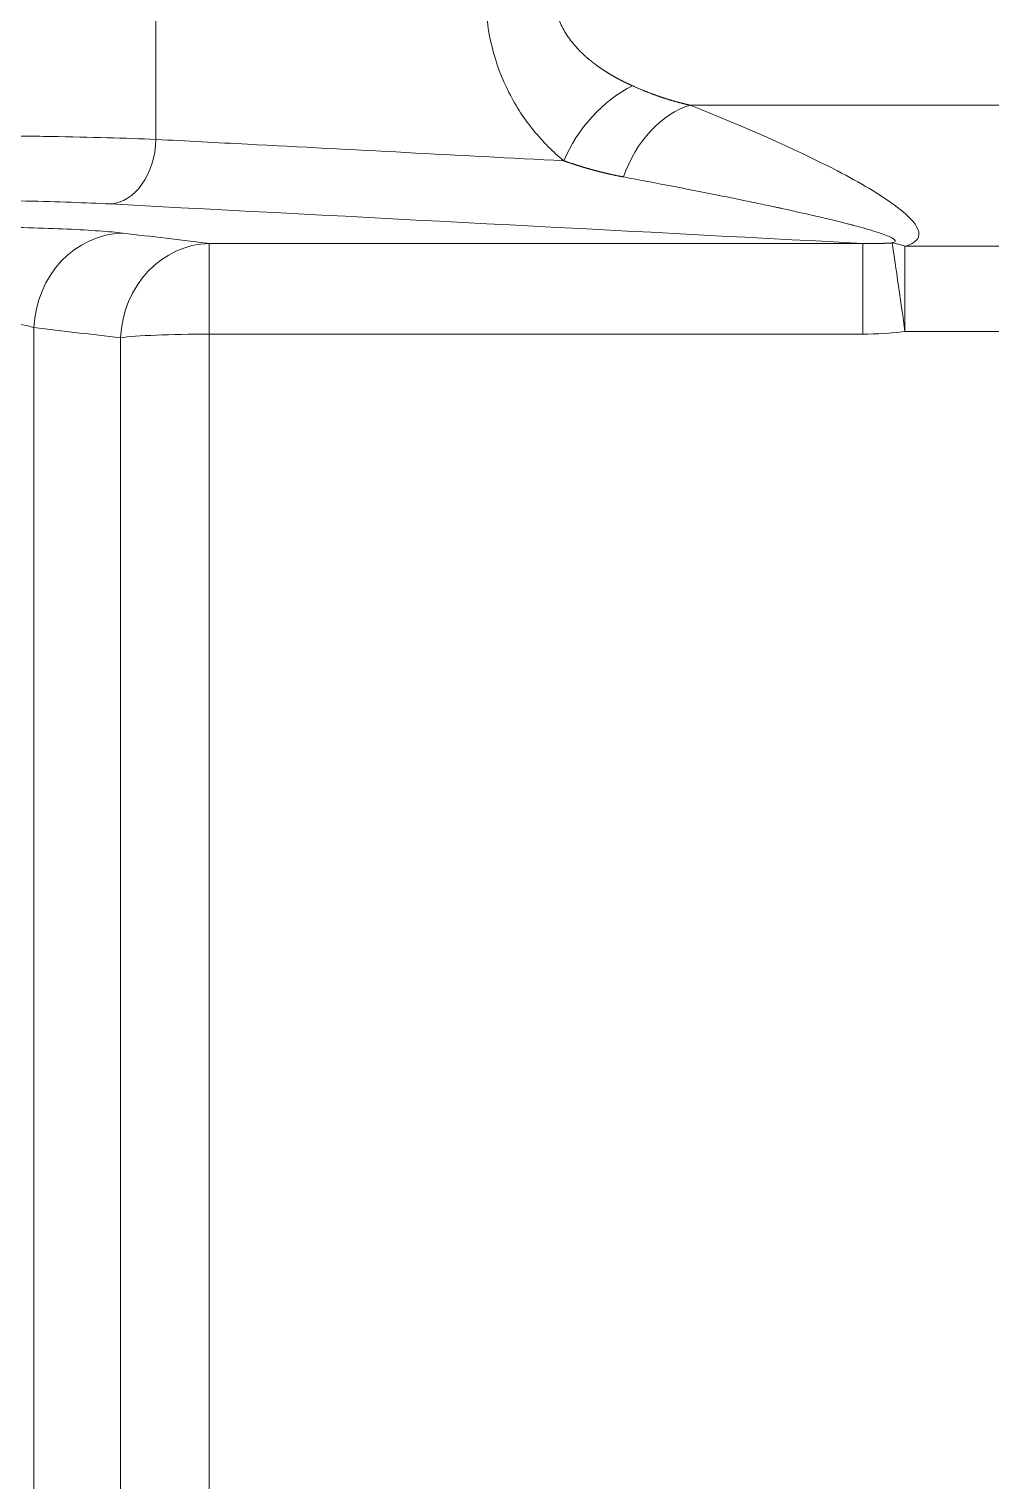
# Model space of a CAD drawing. Header units: millimetres. Extents: x 4664 to 8864, y -38 to 2932.
# Drawn here: x 8120.36 to 8133.3, y 2194.19 to 2213.73 of the extents above; entities that cross this region are included whole.
import ezdxf

# ---------------------------------------------------------------- set-up
doc = ezdxf.new("R2010")
doc.units = ezdxf.units.MM

msp = doc.modelspace()

# ---------------------------------------------------------------- linework, layer by layer
at = {"lineweight": 5}
for p, q in [((8158.644, 2212.708), (8129.251, 2212.708)), ((8122.781, 2157.228), (8122.781, 2210.847)), ((8131.571, 2210.847), (8122.781, 2210.847)), ((8131.571, 2209.626), (8131.571, 2210.847)), ((8132.139, 2209.663), (8132.139, 2210.808)), ((8133.837, 2210.808), (8132.139, 2210.808)), ((8120.421, 2209.713), (8120.421, 2154.304)), ((8121.586, 2209.576), (8121.586, 2157.639)), ((8122.781, 2209.626), (8131.571, 2209.626)), ((8132.139, 2209.663), (8133.837, 2209.663))]:
    msp.add_line(p, q, dxfattribs=at)
at = {"lineweight": 5, "extrusion": (0, 0, -1)}
for centre, major_axis, ratio, start_param, end_param in [((8128.474, 2211.959), (0.828, 1.01), 0.611644, 4.247318, 5.353044), ((8129.251, 2211.481), (0.485, 1.212), 0.71441, 4.642637, 5.772482), ((8121.447, 2212.247), (0.046, 0.869), 0.706622, 1.533781, 3.067562), ((8121.616, 2209.682), (-0.155, -1.297), 0.914458, 1.486226, 3.011903), ((8122.781, 2209.543), (0.155, 1.297), 0.914527, 4.629402, 6.153446), ((8132.139, 2209.581), (-0.177, 1.294), 0.008558, 0.183781, 1.508308), ((8132.139, 2209.581), (-0.351, 1.258), 0.593796, 0.229116, 0.439042), ((8122.781, 2209.543), (1.306, 0), 0.063553, 3.557424, 4.712389)]:
    msp.add_ellipse(centre, major_axis=major_axis, ratio=ratio, start_param=start_param, end_param=end_param, dxfattribs=at)
at = {"lineweight": 5}
for points, knots in [([(8127.55, 2216.402), (8127.263, 2216.166), (8127.006, 2215.865), (8126.618, 2215.103), (8126.499, 2214.646), (8126.5, 2213.708), (8126.62, 2213.255), (8126.909, 2212.688), (8127.023, 2212.515), (8127.271, 2212.212), (8127.407, 2212.077), (8127.55, 2211.959)], [0, 0, 0, 0, 0.25, 0.25, 0.5, 0.5, 0.75, 0.75, 0.875, 0.875, 1, 1, 1, 1]), ([(8128.474, 2212.969), (8128.471, 2212.97), (8128.466, 2212.972), (8128.459, 2212.976), (8128.452, 2212.979), (8128.445, 2212.982), (8128.437, 2212.985), (8128.43, 2212.989), (8128.423, 2212.992), (8128.416, 2212.995), (8128.409, 2212.999), (8128.402, 2213.002), (8128.395, 2213.006), (8128.388, 2213.009), (8128.381, 2213.012), (8128.374, 2213.016), (8128.367, 2213.019), (8128.36, 2213.023), (8128.353, 2213.026), (8128.347, 2213.029), (8128.34, 2213.033), (8128.333, 2213.036), (8128.326, 2213.04), (8128.319, 2213.043), (8128.313, 2213.047), (8128.306, 2213.05), (8128.299, 2213.054), (8128.293, 2213.057), (8128.286, 2213.061), (8128.28, 2213.064), (8128.273, 2213.068), (8128.267, 2213.071), (8128.26, 2213.075), (8128.254, 2213.078), (8128.247, 2213.082), (8128.241, 2213.086), (8128.234, 2213.089), (8128.228, 2213.093), (8128.222, 2213.096), (8128.215, 2213.1), (8128.209, 2213.104), (8128.203, 2213.107), (8128.197, 2213.111), (8128.19, 2213.115), (8128.184, 2213.118), (8128.178, 2213.122), (8128.172, 2213.125), (8128.166, 2213.129), (8128.16, 2213.133), (8128.154, 2213.136), (8128.148, 2213.14), (8128.142, 2213.144), (8128.136, 2213.148), (8128.13, 2213.151), (8128.124, 2213.155), (8128.118, 2213.159), (8128.112, 2213.162), (8128.106, 2213.166), (8128.1, 2213.17), (8128.095, 2213.174), (8128.089, 2213.177), (8128.083, 2213.181), (8128.077, 2213.185), (8128.072, 2213.189), (8128.066, 2213.193), (8128.06, 2213.196), (8128.055, 2213.2), (8128.049, 2213.204), (8128.044, 2213.208), (8128.038, 2213.212), (8128.033, 2213.215), (8128.027, 2213.219), (8128.022, 2213.223), (8128.016, 2213.227), (8128.011, 2213.231), (8128.006, 2213.235), (8128, 2213.238), (8127.995, 2213.242), (8127.99, 2213.246), (8127.984, 2213.25), (8127.979, 2213.254), (8127.974, 2213.258), (8127.969, 2213.262), (8127.964, 2213.266), (8127.959, 2213.269), (8127.953, 2213.273), (8127.948, 2213.277), (8127.943, 2213.281), (8127.938, 2213.285), (8127.933, 2213.289), (8127.928, 2213.293), (8127.923, 2213.297), (8127.918, 2213.301), (8127.914, 2213.305), (8127.909, 2213.309), (8127.904, 2213.313), (8127.899, 2213.317), (8127.894, 2213.321), (8127.889, 2213.325), (8127.885, 2213.329), (8127.88, 2213.332), (8127.875, 2213.336), (8127.871, 2213.34), (8127.866, 2213.344), (8127.861, 2213.348), (8127.857, 2213.352), (8127.852, 2213.356), (8127.848, 2213.36), (8127.843, 2213.364), (8127.839, 2213.368), (8127.834, 2213.372), (8127.83, 2213.376), (8127.826, 2213.38), (8127.821, 2213.384), (8127.817, 2213.388), (8127.813, 2213.393), (8127.808, 2213.397), (8127.804, 2213.401), (8127.8, 2213.405), (8127.796, 2213.409), (8127.766, 2213.437), (8127.715, 2213.491), (8127.646, 2213.573), (8127.587, 2213.657), (8127.537, 2213.742), (8127.495, 2213.829), (8127.463, 2213.916), (8127.44, 2214.003), (8127.426, 2214.091), (8127.423, 2214.15), (8127.423, 2214.206), (8127.425, 2214.26), (8127.437, 2214.339), (8127.455, 2214.418), (8127.481, 2214.497), (8127.514, 2214.575), (8127.555, 2214.652), (8127.603, 2214.729), (8127.659, 2214.804), (8127.722, 2214.878), (8127.77, 2214.928), (8127.8, 2214.957), (8127.809, 2214.965), (8127.818, 2214.973), (8127.826, 2214.982), (8127.836, 2214.99), (8127.845, 2214.998), (8127.854, 2215.006), (8127.863, 2215.014), (8127.873, 2215.023), (8127.882, 2215.031), (8127.892, 2215.039), (8127.902, 2215.047), (8127.912, 2215.055), (8127.922, 2215.063), (8127.932, 2215.071), (8127.942, 2215.079), (8127.953, 2215.087), (8127.963, 2215.095), (8127.974, 2215.103), (8127.985, 2215.111), (8127.995, 2215.119), (8128.006, 2215.127), (8128.017, 2215.135), (8128.028, 2215.143), (8128.04, 2215.151), (8128.051, 2215.159), (8128.063, 2215.166), (8128.074, 2215.174), (8128.086, 2215.182), (8128.098, 2215.19), (8128.11, 2215.197), (8128.122, 2215.205), (8128.134, 2215.213), (8128.146, 2215.22), (8128.158, 2215.228), (8128.171, 2215.235), (8128.184, 2215.243), (8128.196, 2215.25), (8128.209, 2215.258), (8128.222, 2215.265), (8128.235, 2215.272), (8128.248, 2215.28), (8128.261, 2215.287), (8128.275, 2215.294), (8128.288, 2215.302), (8128.302, 2215.309), (8128.316, 2215.316), (8128.329, 2215.323), (8128.343, 2215.33), (8128.357, 2215.337), (8128.372, 2215.344), (8128.386, 2215.351), (8128.4, 2215.358), (8128.415, 2215.365), (8128.429, 2215.372), (8128.444, 2215.379), (8128.459, 2215.385), (8128.469, 2215.39), (8128.474, 2215.392)], [0, 0, 0, 0, 0.002475, 0.004943, 0.007405, 0.00986, 0.012308, 0.014749, 0.017185, 0.019613, 0.022035, 0.02445, 0.026859, 0.029261, 0.031656, 0.034045, 0.036427, 0.038803, 0.041172, 0.043535, 0.045891, 0.04824, 0.050583, 0.052919, 0.055249, 0.057572, 0.059889, 0.062199, 0.064503, 0.0668, 0.069091, 0.071375, 0.073652, 0.075924, 0.078188, 0.080446, 0.082698, 0.084943, 0.087182, 0.089414, 0.09164, 0.09386, 0.096073, 0.098279, 0.100479, 0.102673, 0.10486, 0.107041, 0.109215, 0.111383, 0.113545, 0.1157, 0.117849, 0.119991, 0.122127, 0.124257, 0.12638, 0.128497, 0.130608, 0.132712, 0.13481, 0.136902, 0.138988, 0.141067, 0.143139, 0.145206, 0.147266, 0.14932, 0.151368, 0.153409, 0.155444, 0.157473, 0.159496, 0.161512, 0.163522, 0.165526, 0.167524, 0.169515, 0.171501, 0.17348, 0.175453, 0.17742, 0.17938, 0.181335, 0.183283, 0.185225, 0.187162, 0.189091, 0.191015, 0.192933, 0.194845, 0.19675, 0.19865, 0.200543, 0.202431, 0.204312, 0.206188, 0.208057, 0.20992, 0.211778, 0.213629, 0.215474, 0.217314, 0.219147, 0.220975, 0.222796, 0.224612, 0.226421, 0.228225, 0.230023, 0.231815, 0.233601, 0.235381, 0.237156, 0.238924, 0.240687, 0.242444, 0.244195, 0.24594, 0.24768, 0.249413, 0.282469, 0.313857, 0.343696, 0.372124, 0.399303, 0.425415, 0.450668, 0.47529, 0.499526, 0.499992, 0.521832, 0.543962, 0.566565, 0.589811, 0.613859, 0.638851, 0.664914, 0.69216, 0.720687, 0.750581, 0.754142, 0.757728, 0.761339, 0.764974, 0.768634, 0.772319, 0.776029, 0.779763, 0.783523, 0.787308, 0.791118, 0.794954, 0.798815, 0.802701, 0.806614, 0.810551, 0.814515, 0.818504, 0.82252, 0.826561, 0.830628, 0.834722, 0.838842, 0.842988, 0.84716, 0.851359, 0.855584, 0.859836, 0.864114, 0.868419, 0.872751, 0.877109, 0.881495, 0.885907, 0.890346, 0.894812, 0.899305, 0.903826, 0.908373, 0.912948, 0.91755, 0.922179, 0.926836, 0.93152, 0.936232, 0.940971, 0.945737, 0.950531, 0.955353, 0.960203, 0.96508, 0.969985, 0.974918, 0.979878, 0.984867, 0.989883, 0.994928, 1, 1, 1, 1]), ([(8129.251, 2212.708), (8129.248, 2212.709), (8129.242, 2212.71), (8129.233, 2212.712), (8129.224, 2212.714), (8129.215, 2212.716), (8129.206, 2212.718), (8129.197, 2212.72), (8129.188, 2212.722), (8129.178, 2212.725), (8129.169, 2212.727), (8129.16, 2212.729), (8129.151, 2212.731), (8129.141, 2212.734), (8129.132, 2212.736), (8129.122, 2212.739), (8129.113, 2212.741), (8129.103, 2212.744), (8129.093, 2212.746), (8129.084, 2212.749), (8129.074, 2212.751), (8129.064, 2212.754), (8129.054, 2212.757), (8129.045, 2212.759), (8129.035, 2212.762), (8129.025, 2212.765), (8129.015, 2212.768), (8129.005, 2212.771), (8128.995, 2212.774), (8128.984, 2212.777), (8128.974, 2212.78), (8128.964, 2212.783), (8128.954, 2212.786), (8128.943, 2212.79), (8128.933, 2212.793), (8128.923, 2212.796), (8128.912, 2212.799), (8128.902, 2212.803), (8128.891, 2212.806), (8128.881, 2212.81), (8128.87, 2212.813), (8128.859, 2212.817), (8128.849, 2212.82), (8128.839, 2212.824), (8128.828, 2212.828), (8128.817, 2212.831), (8128.806, 2212.835), (8128.795, 2212.839), (8128.784, 2212.843), (8128.772, 2212.848), (8128.76, 2212.852), (8128.748, 2212.856), (8128.736, 2212.861), (8128.723, 2212.866), (8128.71, 2212.871), (8128.697, 2212.876), (8128.684, 2212.881), (8128.67, 2212.886), (8128.656, 2212.892), (8128.642, 2212.897), (8128.628, 2212.903), (8128.614, 2212.909), (8128.599, 2212.915), (8128.584, 2212.921), (8128.569, 2212.928), (8128.554, 2212.934), (8128.538, 2212.941), (8128.522, 2212.948), (8128.506, 2212.955), (8128.49, 2212.962), (8128.479, 2212.967), (8128.474, 2212.969)], [0, 0, 0, 0, 0.011212, 0.02249, 0.033833, 0.045243, 0.056718, 0.06826, 0.079867, 0.091541, 0.103281, 0.115086, 0.126958, 0.138895, 0.150899, 0.162969, 0.175105, 0.187307, 0.199575, 0.211909, 0.224309, 0.236775, 0.249307, 0.261906, 0.274571, 0.287301, 0.300098, 0.312962, 0.325891, 0.338886, 0.351948, 0.365076, 0.37827, 0.39153, 0.404857, 0.41825, 0.431709, 0.445234, 0.458825, 0.472483, 0.486207, 0.499997, 0.513017, 0.526338, 0.539961, 0.553885, 0.568111, 0.582639, 0.597468, 0.612598, 0.62803, 0.643764, 0.659799, 0.676135, 0.692774, 0.709714, 0.726955, 0.744498, 0.762342, 0.780488, 0.798936, 0.817685, 0.836736, 0.856089, 0.875743, 0.895698, 0.915955, 0.936514, 0.957375, 0.978536, 1, 1, 1, 1]), ([(8132.139, 2210.808), (8132.246, 2210.838), (8132.303, 2210.885), (8132.338, 2210.978), (8132.323, 2211.026), (8132.245, 2211.164), (8132.146, 2211.252), (8131.813, 2211.506), (8131.53, 2211.667), (8130.633, 2212.133), (8129.958, 2212.425), (8129.251, 2212.708)], [0, 0, 0, 0, 0.0625, 0.0625, 0.125, 0.125, 0.25, 0.25, 0.5, 0.5, 1, 1, 1, 1]), ([(8115.906, 2212.247), (8116.311, 2212.264), (8116.798, 2212.278), (8117.584, 2212.291), (8117.858, 2212.295), (8118.42, 2212.299), (8118.702, 2212.3), (8119.27, 2212.3), (8119.558, 2212.299), (8120.116, 2212.295), (8120.387, 2212.291), (8120.914, 2212.282), (8121.169, 2212.276), (8121.64, 2212.263), (8121.859, 2212.256), (8122.063, 2212.247)], [0, 0, 0, 0, 0.25, 0.25, 0.375, 0.375, 0.5, 0.5, 0.625, 0.625, 0.75, 0.75, 0.875, 0.875, 1, 1, 1, 1]), ([(8122.063, 2212.247), (8122.473, 2212.226), (8122.883, 2212.204), (8124.712, 2212.108), (8126.131, 2212.034), (8127.55, 2211.959)], [0, 0, 0, 0, 0.224212, 0.224212, 1, 1, 1, 1]), ([(8127.55, 2211.959), (8127.553, 2211.958), (8127.559, 2211.956), (8127.569, 2211.953), (8127.578, 2211.95), (8127.587, 2211.946), (8127.596, 2211.943), (8127.606, 2211.94), (8127.615, 2211.937), (8127.624, 2211.934), (8127.633, 2211.93), (8127.643, 2211.927), (8127.652, 2211.924), (8127.661, 2211.921), (8127.671, 2211.918), (8127.68, 2211.915), (8127.689, 2211.912), (8127.698, 2211.909), (8127.708, 2211.906), (8127.717, 2211.903), (8127.726, 2211.9), (8127.736, 2211.897), (8127.745, 2211.894), (8127.754, 2211.891), (8127.764, 2211.888), (8127.773, 2211.885), (8127.782, 2211.883), (8127.791, 2211.88), (8127.801, 2211.877), (8127.81, 2211.874), (8127.819, 2211.871), (8127.829, 2211.868), (8127.838, 2211.866), (8127.848, 2211.863), (8127.857, 2211.86), (8127.866, 2211.857), (8127.876, 2211.855), (8127.885, 2211.852), (8127.894, 2211.849), (8127.904, 2211.847), (8127.913, 2211.844), (8127.923, 2211.842), (8127.932, 2211.839), (8127.941, 2211.836), (8127.951, 2211.834), (8127.96, 2211.831), (8127.97, 2211.829), (8127.979, 2211.826), (8127.989, 2211.824), (8127.998, 2211.821), (8128.007, 2211.819), (8128.017, 2211.816), (8128.026, 2211.814), (8128.036, 2211.812), (8128.045, 2211.809), (8128.055, 2211.807), (8128.064, 2211.805), (8128.074, 2211.802), (8128.083, 2211.8), (8128.093, 2211.798), (8128.102, 2211.795), (8128.112, 2211.793), (8128.121, 2211.791), (8128.131, 2211.789), (8128.141, 2211.786), (8128.15, 2211.784), (8128.16, 2211.782), (8128.169, 2211.78), (8128.179, 2211.778), (8128.189, 2211.776), (8128.198, 2211.774), (8128.208, 2211.771), (8128.217, 2211.769), (8128.227, 2211.767), (8128.237, 2211.765), (8128.246, 2211.763), (8128.256, 2211.761), (8128.266, 2211.759), (8128.275, 2211.757), (8128.285, 2211.755), (8128.295, 2211.753), (8128.304, 2211.752), (8128.314, 2211.75), (8128.324, 2211.748), (8128.334, 2211.746), (8128.343, 2211.744), (8128.35, 2211.743), (8128.353, 2211.742)], [0, 0, 0, 0, 0.011484, 0.022975, 0.034471, 0.045974, 0.057482, 0.068997, 0.080518, 0.092045, 0.103579, 0.115118, 0.126664, 0.138216, 0.149775, 0.16134, 0.172911, 0.184488, 0.196072, 0.207662, 0.219259, 0.230862, 0.242472, 0.254088, 0.265711, 0.27734, 0.288976, 0.300619, 0.312268, 0.323924, 0.335586, 0.347255, 0.358931, 0.370614, 0.382303, 0.393999, 0.405702, 0.417412, 0.429128, 0.440852, 0.452582, 0.46432, 0.476064, 0.487815, 0.499573, 0.511338, 0.52311, 0.53489, 0.546676, 0.558469, 0.57027, 0.582077, 0.593892, 0.605714, 0.617543, 0.629379, 0.641223, 0.653074, 0.664932, 0.676797, 0.68867, 0.70055, 0.712437, 0.724332, 0.736234, 0.748144, 0.760061, 0.771986, 0.783918, 0.795857, 0.807805, 0.819759, 0.831722, 0.843691, 0.855669, 0.867654, 0.879647, 0.891647, 0.903655, 0.915671, 0.927695, 0.939726, 0.951765, 0.963812, 0.975867, 0.98793, 1, 1, 1, 1]), ([(8128.353, 2211.742), (8128.576, 2211.701), (8128.787, 2211.661), (8129.186, 2211.583), (8129.374, 2211.546), (8129.728, 2211.476), (8129.893, 2211.442), (8130.125, 2211.394), (8130.199, 2211.378), (8130.307, 2211.355), (8130.36, 2211.344), (8130.419, 2211.331), (8130.449, 2211.325), (8130.463, 2211.322), (8130.47, 2211.32), (8130.474, 2211.32), (8130.476, 2211.319), (8130.477, 2211.319), (8130.477, 2211.319), (8130.477, 2211.319), (8130.478, 2211.319), (8130.478, 2211.319), (8130.478, 2211.319), (8130.478, 2211.319), (8130.478, 2211.319), (8130.478, 2211.319), (8130.682, 2211.274), (8130.864, 2211.233), (8131.107, 2211.176), (8131.183, 2211.158), (8131.289, 2211.132), (8131.339, 2211.119), (8131.396, 2211.104), (8131.423, 2211.097), (8131.436, 2211.094), (8131.443, 2211.092), (8131.446, 2211.091), (8131.448, 2211.091), (8131.448, 2211.09), (8131.449, 2211.09), (8131.449, 2211.09), (8131.449, 2211.09), (8131.449, 2211.09), (8131.449, 2211.09), (8131.449, 2211.09), (8131.449, 2211.09), (8131.449, 2211.09), (8131.449, 2211.09), (8131.569, 2211.059), (8131.669, 2211.03), (8131.831, 2210.978), (8131.893, 2210.955), (8131.979, 2210.916), (8132.003, 2210.899), (8132.013, 2210.871), (8131.999, 2210.861), (8131.967, 2210.853)], [0, 0, 0, 0, 0.125, 0.125, 0.25, 0.25, 0.375, 0.375, 0.4375, 0.4375, 0.46875, 0.484375, 0.492187, 0.496094, 0.498047, 0.499023, 0.499512, 0.499756, 0.499878, 0.499939, 0.499969, 0.499985, 0.499992, 0.499996, 0.499996, 0.5, 0.5, 0.625, 0.625, 0.6875, 0.6875, 0.71875, 0.734375, 0.742187, 0.746094, 0.748047, 0.749023, 0.749512, 0.749756, 0.749878, 0.749939, 0.749969, 0.749985, 0.749992, 0.749996, 0.749998, 0.749998, 0.75, 0.75, 0.8125, 0.8125, 0.875, 0.875, 0.9375, 0.9375, 1, 1, 1, 1]), ([(8121.447, 2211.378), (8121.284, 2211.386), (8121.109, 2211.394), (8120.732, 2211.407), (8120.528, 2211.413), (8120.107, 2211.422), (8119.89, 2211.425), (8119.444, 2211.43), (8119.213, 2211.431), (8118.532, 2211.431), (8118.073, 2211.426), (8117.235, 2211.408), (8116.847, 2211.395), (8116.522, 2211.378)], [0, 0, 0, 0, 0.125, 0.125, 0.25, 0.25, 0.375, 0.375, 0.5, 0.5, 0.75, 0.75, 1, 1, 1, 1]), ([(8121.616, 2210.986), (8121.444, 2211.006), (8121.189, 2211.025), (8120.707, 2211.047), (8120.534, 2211.053), (8120.163, 2211.063), (8119.963, 2211.068), (8119.353, 2211.077), (8118.919, 2211.078), (8118.294, 2211.072), (8118.087, 2211.069), (8117.697, 2211.061), (8117.512, 2211.055), (8117.337, 2211.049)], [0, 0, 0, 0, 0.25, 0.25, 0.375, 0.375, 0.5, 0.5, 0.75, 0.75, 0.875, 0.875, 1, 1, 1, 1]), ([(8131.967, 2210.853), (8131.964, 2210.853), (8131.957, 2210.853), (8131.947, 2210.852), (8131.937, 2210.852), (8131.927, 2210.851), (8131.917, 2210.851), (8131.907, 2210.85), (8131.897, 2210.85), (8131.886, 2210.85), (8131.876, 2210.849), (8131.865, 2210.849), (8131.854, 2210.848), (8131.844, 2210.848), (8131.833, 2210.848), (8131.822, 2210.847), (8131.811, 2210.847), (8131.8, 2210.847), (8131.788, 2210.847), (8131.777, 2210.846), (8131.766, 2210.846), (8131.754, 2210.846), (8131.743, 2210.846), (8131.731, 2210.846), (8131.719, 2210.846), (8131.707, 2210.846), (8131.695, 2210.846), (8131.683, 2210.846), (8131.671, 2210.846), (8131.659, 2210.846), (8131.647, 2210.846), (8131.634, 2210.846), (8131.622, 2210.846), (8131.609, 2210.846), (8131.597, 2210.846), (8131.584, 2210.847), (8131.575, 2210.847), (8131.571, 2210.847)], [0, 0, 0, 0, 0.024731, 0.049688, 0.07487, 0.100279, 0.125913, 0.151773, 0.177859, 0.204171, 0.230708, 0.257472, 0.284462, 0.311677, 0.339118, 0.366786, 0.394679, 0.422798, 0.451143, 0.479714, 0.508511, 0.537534, 0.566783, 0.596258, 0.625959, 0.655886, 0.686039, 0.716418, 0.747023, 0.777854, 0.808911, 0.840194, 0.871703, 0.903438, 0.9354, 0.967587, 1, 1, 1, 1]), ([(8118.085, 2209.807), (8118.133, 2209.811), (8118.184, 2209.816), (8118.287, 2209.824), (8118.34, 2209.827), (8118.448, 2209.833), (8118.504, 2209.836), (8118.616, 2209.84), (8118.672, 2209.842), (8118.787, 2209.845), (8118.844, 2209.845), (8118.959, 2209.846), (8119.017, 2209.846), (8119.131, 2209.846), (8119.188, 2209.845), (8119.273, 2209.843), (8119.301, 2209.842), (8119.342, 2209.841), (8119.363, 2209.84), (8119.387, 2209.839), (8119.399, 2209.839), (8119.405, 2209.839), (8119.408, 2209.838), (8119.409, 2209.838), (8119.41, 2209.838), (8119.41, 2209.838), (8119.411, 2209.838), (8119.465, 2209.836), (8119.518, 2209.834), (8119.624, 2209.828), (8119.676, 2209.824), (8119.778, 2209.816), (8119.827, 2209.812), (8119.9, 2209.805), (8119.924, 2209.803), (8119.959, 2209.799), (8119.976, 2209.797), (8119.996, 2209.794), (8120.006, 2209.793), (8120.011, 2209.793), (8120.013, 2209.792), (8120.014, 2209.792), (8120.015, 2209.792), (8120.015, 2209.792), (8120.016, 2209.792), (8120.016, 2209.792), (8120.016, 2209.792), (8120.016, 2209.792), (8120.056, 2209.787), (8120.095, 2209.782), (8120.17, 2209.77), (8120.206, 2209.764), (8120.275, 2209.751), (8120.308, 2209.744), (8120.368, 2209.729), (8120.396, 2209.721), (8120.421, 2209.713)], [0, 0, 0, 0, 0.0625, 0.0625, 0.125, 0.125, 0.1875, 0.1875, 0.25, 0.25, 0.3125, 0.3125, 0.375, 0.375, 0.4375, 0.4375, 0.46875, 0.46875, 0.484375, 0.492187, 0.496094, 0.498047, 0.499023, 0.499512, 0.499756, 0.499756, 0.5, 0.5, 0.5625, 0.5625, 0.625, 0.625, 0.6875, 0.6875, 0.71875, 0.71875, 0.734375, 0.742187, 0.746094, 0.748047, 0.749023, 0.749512, 0.749756, 0.749878, 0.749939, 0.749969, 0.749969, 0.75, 0.75, 0.8125, 0.8125, 0.875, 0.875, 0.9375, 0.9375, 1, 1, 1, 1])]:
    msp.add_open_spline(points, degree=3, knots=knots, dxfattribs=at)
for points in [[(8122.063, 2216.114), (8122.063, 2214.825), (8122.063, 2213.536), (8122.063, 2212.247)], [(8131.571, 2210.847), (8128.196, 2211.024), (8124.822, 2211.201), (8121.447, 2211.378)], [(8122.781, 2210.847), (8122.392, 2210.893), (8122.004, 2210.94), (8121.616, 2210.986)], [(8120.421, 2209.713), (8120.809, 2209.668), (8121.198, 2209.622), (8121.586, 2209.576)], [(8131.571, 2209.626), (8131.761, 2209.626), (8131.951, 2209.638), (8132.139, 2209.663)]]:
    msp.add_open_spline(points, degree=3, dxfattribs=at)

doc.saveas('drawing.dxf')
